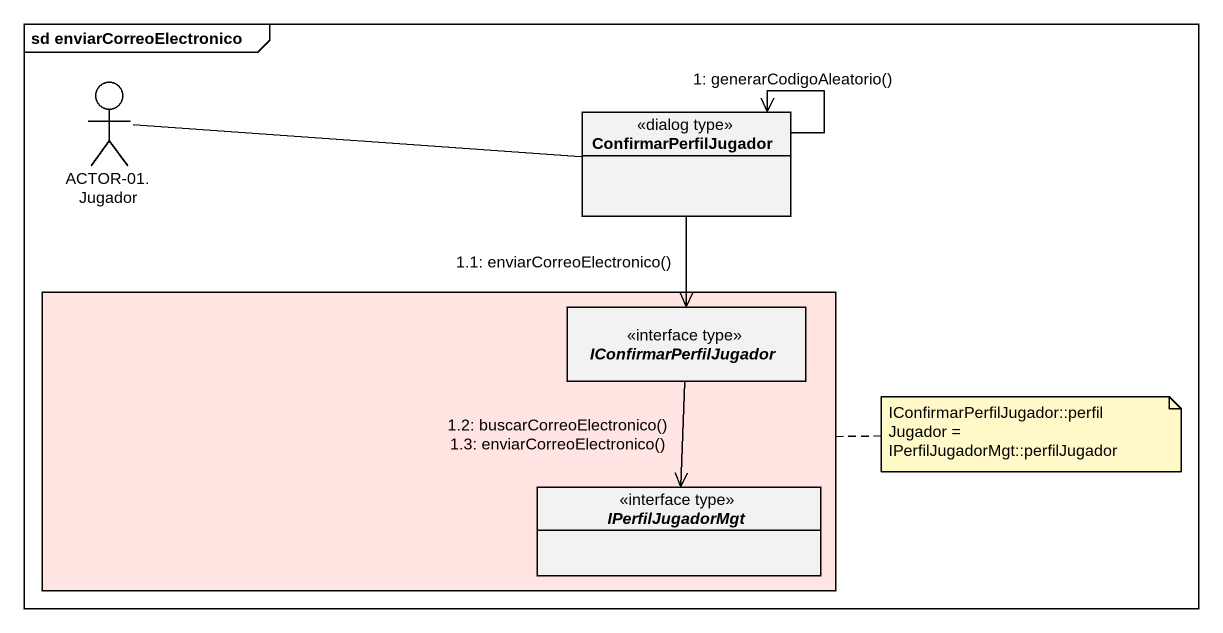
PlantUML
@startuml
mainframe sd enviarCorreoElectronico
allowmixing
hide circle
hide empty members
actor "ACTOR-01. Jugador" as ACTOR_01_Jugador
class ConfirmarPerfilJugador <<dialog type>>
rectangle " " as rectangle1 #FFE4E1 {
  interface IConfirmarPerfilJugador <<interface type>>
  interface IPerfilJugadorMgt <<interface type>>
}
ACTOR_01_Jugador -right- ConfirmarPerfilJugador
ConfirmarPerfilJugador --> ConfirmarPerfilJugador : 1: generarCodigoAleatorio()
ConfirmarPerfilJugador --> IConfirmarPerfilJugador : 1.1: enviarCorreoElectronico()
IConfirmarPerfilJugador --> IPerfilJugadorMgt : 1.2: buscarCorreoElectronico()\n1.3: enviarCorreoElectronico()
note right of rectangle1 : IConfirmarPerfilJugador::perfilJugador = IPerfilJugadorMgt::perfilJugador
@enduml
